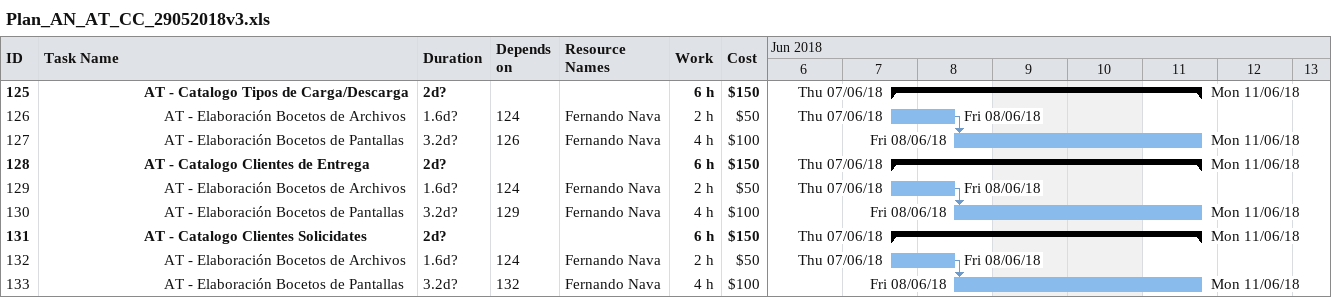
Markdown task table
Plan_AN_AT_CC_29052018v3.xls

| ID | Level | Task | Duration | Start | Finish | Predecessors | Resources | Work (h) | Cost ($) |
|---|---|---|---|---|---|---|---|---|---|
| 125 | 6 | **AT - Catalogo Tipos de Carga/Descarga** | 2d? | 2018-06-07 | 2018-06-11 |  |  | 6 | 150 |
| 126 | 7 | AT - Elaboración Bocetos de Archivos | 1.6d? | 2018-06-07 | 2018-06-08 | 124 | Fernando Nava | 2 | 50 |
| 127 | 7 | AT - Elaboración Bocetos de Pantallas | 3.2d? | 2018-06-08 | 2018-06-11 | 126 | Fernando Nava | 4 | 100 |
| 128 | 6 | **AT - Catalogo Clientes de Entrega** | 2d? | 2018-06-07 | 2018-06-11 |  |  | 6 | 150 |
| 129 | 7 | AT - Elaboración Bocetos de Archivos | 1.6d? | 2018-06-07 | 2018-06-08 | 124 | Fernando Nava | 2 | 50 |
| 130 | 7 | AT - Elaboración Bocetos de Pantallas | 3.2d? | 2018-06-08 | 2018-06-11 | 129 | Fernando Nava | 4 | 100 |
| 131 | 6 | **AT - Catalogo Clientes Solicidates** | 2d? | 2018-06-07 | 2018-06-11 |  |  | 6 | 150 |
| 132 | 7 | AT - Elaboración Bocetos de Archivos | 1.6d? | 2018-06-07 | 2018-06-08 | 124 | Fernando Nava | 2 | 50 |
| 133 | 7 | AT - Elaboración Bocetos de Pantallas | 3.2d? | 2018-06-08 | 2018-06-11 | 132 | Fernando Nava | 4 | 100 |
